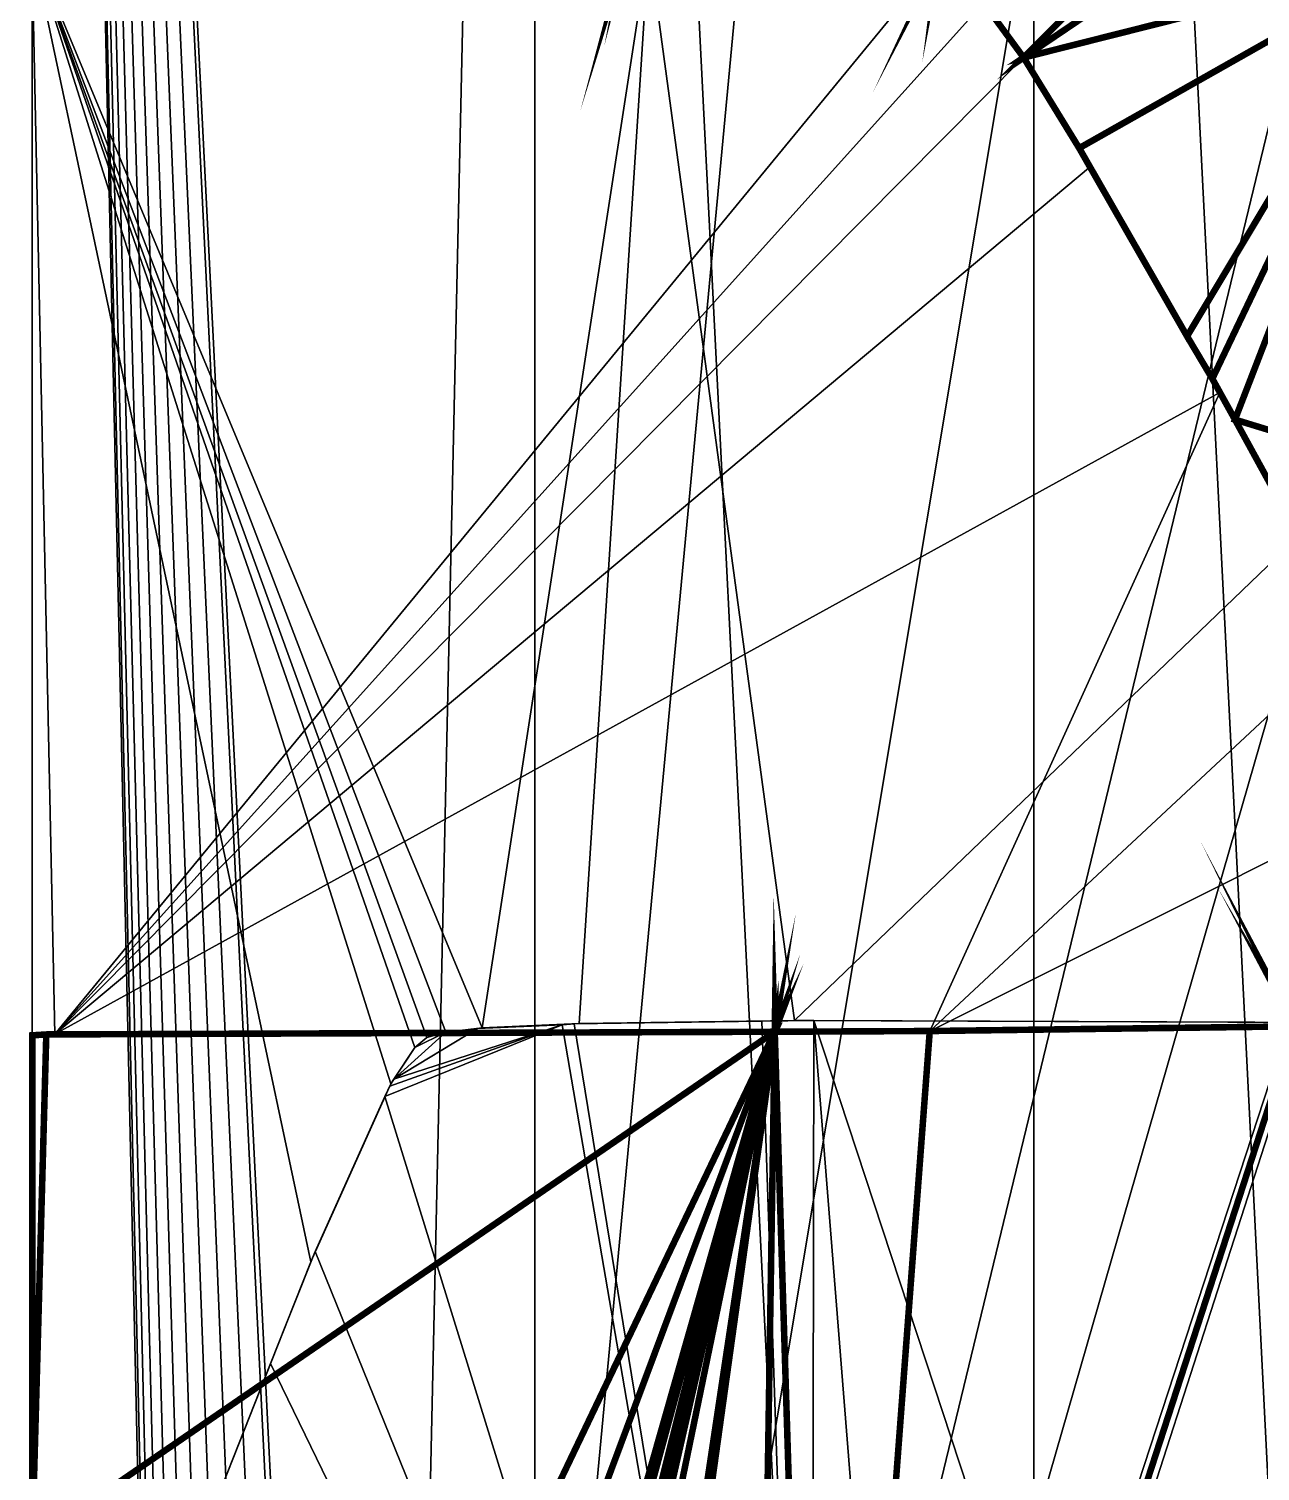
# Model space of a CAD drawing. Extents: x 4.6 to 28.8, y 0.1 to 46.7.
# Drawn here: x 4.85 to 10.19, y 24.68 to 30.93 of the extents above; entities that cross this region are included whole.
import ezdxf

# ---------------------------------------------------------------- set-up
doc = ezdxf.new("R2010")
doc.units = 0
doc.layers.get('0').update_dxf_attribs({"linetype": 'CONTINUOUS'})

msp = doc.modelspace()

# ---------------------------------------------------------------- linework, layer by layer
at = {"color": 252, "const_width": 0.028300000354647636}
for points in [[(8.041732635643147, 33.53359211930611), (8.143979934987662, 33.53046865915626), (7.432873163894854, 31.232584750568385), (8.041732635643147, 33.53359211930611)], [(7.862818047335313, 33.535685312657485), (8.041732635643147, 33.53359211930611), (7.432873163894854, 31.232584750568385), (7.862818047335313, 33.535685312657485)], [(8.38434978937121, 33.5077968514526), (8.455169497759307, 33.50204576560635), (8.798410155889908, 31.233240914725343), (8.38434978937121, 33.5077968514526)], [(9.069313911586239, 33.3780574615591), (9.196966046265533, 33.323646310697754), (8.798410155889908, 31.233240914725343), (9.069313911586239, 33.3780574615591)], [(9.685146240902895, 32.93105824817498), (8.798410155889908, 31.233240914725343), (9.625542189088996, 33.003622284355885), (9.685146240902895, 32.93105824817498)], [(8.993768930547489, 31.044886172856252), (10.344083507914902, 31.988346313157138), (9.167327319130674, 30.808275159299427), (8.993768930547489, 31.044886172856252)], [(10.52599982456066, 31.727008896436864), (9.167327319130674, 30.808275159299427), (10.344083507914902, 31.988346313157138), (10.52599982456066, 31.727008896436864)], [(10.854383263499392, 31.233395306291683), (9.167327319130674, 30.808275159299427), (10.52599982456066, 31.727008896436864), (10.854383263499392, 31.233395306291683)], [(9.985703569077, 29.415776055497545), (10.854383263499392, 31.233395306291683), (10.083896605270738, 29.238552351748027), (9.985703569077, 29.415776055497545)], [(9.985703569077, 29.415776055497545), (9.876155330085641, 29.599920658115224), (10.854383263499392, 31.233395306291683), (9.985703569077, 29.415776055497545)], [(9.408359275808344, 30.415642560747898), (10.854383263499392, 31.233395306291683), (9.876155330085641, 29.599920658115224), (9.408359275808344, 30.415642560747898)], [(10.854383263499392, 31.233395306291683), (9.408359275808344, 30.415642560747898), (9.167327319130674, 30.808275159299427), (10.854383263499392, 31.233395306291683)], [(10.854383263499392, 31.233395306291683), (12.721012929401477, 28.431173531835007), (10.083896605270738, 29.238552351748027), (10.854383263499392, 31.233395306291683)], [(10.566597383837241, 28.35804240355465), (10.083896605270738, 29.238552351748027), (12.721012929401477, 28.431173531835007), (10.566597383837241, 28.35804240355465)], [(13.59910902483646, 20.45813770601756), (13.437989549083877, 20.290011228407906), (10.343382807729196, 26.607654741765444), (13.59910902483646, 20.45813770601756)], [(13.59910902483646, 20.45813770601756), (10.343382807729196, 26.607654741765444), (13.779236477660653, 20.716648569446335), (13.59910902483646, 20.45813770601756)], [(8.285175476010622, 20.27015706678999), (7.988494266872284, 20.27368135119862), (8.087870476896551, 26.58429707921899), (8.285175476010622, 20.27015706678999)], [(7.143173719530633, 20.289919187281818), (6.792654389767566, 20.305468199453642), (8.087870476896551, 26.58429707921899), (7.143173719530633, 20.289919187281818)], [(6.099829658477702, 21.258859874166355), (8.087870476896551, 26.58429707921899), (6.388791289298922, 20.617422297385538), (6.099829658477702, 21.258859874166355)], [(5.846827901805625, 21.895389580578637), (8.087870476896551, 26.58429707921899), (6.099829658477702, 21.258859874166355), (5.846827901805625, 21.895389580578637)], [(7.988494266872284, 20.27368135119862), (7.21098873051222, 20.284696595643425), (8.087870476896551, 26.58429707921899), (7.988494266872284, 20.27368135119862)], [(12.667005571867488, 20.286353335913027), (8.285175476010622, 20.27015706678999), (10.343382807729196, 26.607654741765444), (12.667005571867488, 20.286353335913027)], [(4.928655318630469, 26.572631608754392), (8.087870476896551, 26.58429707921899), (4.86786809298604, 24.372887293125757), (4.928655318630469, 26.572631608754392)], [(4.86786809298604, 24.372887293125757), (8.087870476896551, 26.58429707921899), (5.846827901805625, 21.895389580578637), (4.86786809298604, 24.372887293125757)], [(4.86786809298604, 26.568872767927672), (4.928655318630469, 26.572631608754392), (4.86786809298604, 24.372887293125757), (4.86786809298604, 26.568872767927672)], [(6.388791289298922, 20.617422297385538), (8.087870476896551, 26.58429707921899), (6.416311585999448, 20.557304596706693), (6.388791289298922, 20.617422297385538)], [(6.416311585999448, 20.557304596706693), (8.087870476896551, 26.58429707921899), (6.440316505497101, 20.518691859778187), (6.416311585999448, 20.557304596706693)], [(6.440316505497101, 20.518691859778187), (8.087870476896551, 26.58429707921899), (6.5264833293933435, 20.38652377178338), (6.440316505497101, 20.518691859778187)], [(6.5264833293933435, 20.38652377178338), (8.087870476896551, 26.58429707921899), (6.580196749137567, 20.34371574094638), (6.5264833293933435, 20.38652377178338)], [(6.661126136052506, 20.320372923742845), (6.580196749137567, 20.34371574094638), (8.087870476896551, 26.58429707921899), (6.661126136052506, 20.320372923742845)], [(6.792654389767566, 20.305468199453642), (6.661126136052506, 20.320372923742845), (8.087870476896551, 26.58429707921899), (6.792654389767566, 20.305468199453642)], [(7.21098873051222, 20.284696595643425), (7.143173719530633, 20.289919187281818), (8.087870476896551, 26.58429707921899), (7.21098873051222, 20.284696595643425)], [(8.087870476896551, 26.58429707921899), (8.760272469934762, 26.58743538471176), (8.285175476010622, 20.27015706678999), (8.087870476896551, 26.58429707921899)], [(8.760272469934762, 26.58743538471176), (10.343382807729196, 26.607654741765444), (8.285175476010622, 20.27015706678999), (8.760272469934762, 26.58743538471176)]]:
    msp.add_lwpolyline(points, dxfattribs=at)
at = {"color": 252}
for points in [[(4.86786809298604, 45.23502245805365, 83.67133362808075), (4.86786809298604, 1.7070177266345041, 83.67133362808075), (4.86786809298604, 22.53023582510407, 85.04507415657203), (4.86786809298604, 45.23502245805365, 83.67133362808075)], [(4.86786809298604, 45.23502245805365, 83.67133362808075), (4.86786809298604, 22.53023582510407, 85.04507415657203), (4.86786809298604, 31.289130661741275, 85.04507415657203), (4.86786809298604, 45.23502245805365, 83.67133362808075)], [(4.86786809298604, 26.56859961361799, 0.7837717556055536), (4.86786809298604, 24.372887293125757, 0.7837717556055536), (4.86786809298604, 45.23502245805365, 1.9434738000129046), (4.86786809298604, 26.56859961361799, 0.7837717556055536)], [(4.86786809298604, 1.7070177266345041, 1.9434738000129046), (4.86786809298604, 45.23502245805365, 1.9434738000129046), (4.86786809298604, 24.372887293125757, 0.7837717556055536), (4.86786809298604, 1.7070177266345041, 1.9434738000129046)], [(4.86786809298604, 31.232080008909193, 0.7837717556055536), (4.86786809298604, 26.56859961361799, 0.7837717556055536), (4.86786809298604, 45.23502245805365, 1.9434738000129046), (4.86786809298604, 31.232080008909193, 0.7837717556055536)], [(4.86786809298604, 1.7070177266345041, 1.9434738000129046), (7.047182247691566, 1.8110538898005757, 1.9434738000129046), (4.86786809298604, 45.23502245805365, 1.9434738000129046), (4.86786809298604, 1.7070177266345041, 1.9434738000129046)], [(4.86786809298604, 45.23502245805365, 1.9434738000129046), (7.047182247691566, 1.8110538898005757, 1.9434738000129046), (7.047182247691566, 45.130984810353276, 1.9434738000129046), (4.86786809298604, 45.23502245805365, 1.9434738000129046)], [(5.91160852469487, 14.017500526588258, 83.67133362808075), (4.86786809298604, 45.23502245805365, 83.67133362808075), (6.014347204889958, 14.218304573027993, 83.67133362808075), (5.91160852469487, 14.017500526588258, 83.67133362808075)], [(6.1272044708176345, 14.378646152811697, 83.67133362808075), (6.014347204889958, 14.218304573027993, 83.67133362808075), (4.86786809298604, 45.23502245805365, 83.67133362808075), (6.1272044708176345, 14.378646152811697, 83.67133362808075)], [(6.247065769533808, 14.495389929515184, 83.67133362808075), (4.86786809298604, 45.23502245805365, 83.67133362808075), (6.372384216306465, 14.56700386374937, 83.67133362808075), (6.247065769533808, 14.495389929515184, 83.67133362808075)], [(4.86786809298604, 45.23502245805365, 83.67133362808075), (5.91160852469487, 14.017500526588258, 83.67133362808075), (5.821323602673303, 13.780889513031426, 83.67133362808075), (4.86786809298604, 45.23502245805365, 83.67133362808075)], [(5.682788347101162, 13.218173820673712, 83.67133362808075), (4.86786809298604, 45.23502245805365, 83.67133362808075), (5.744268850259839, 13.512372888476236, 83.67133362808075), (5.682788347101162, 13.218173820673712, 83.67133362808075)], [(5.821323602673303, 13.780889513031426, 83.67133362808075), (5.744268850259839, 13.512372888476236, 83.67133362808075), (4.86786809298604, 45.23502245805365, 83.67133362808075), (5.821323602673303, 13.780889513031426, 83.67133362808075)], [(4.86786809298604, 45.23502245805365, 83.67133362808075), (5.682788347101162, 13.218173820673712, 83.67133362808075), (5.6384171016549445, 12.904509539237715, 83.67133362808075), (4.86786809298604, 45.23502245805365, 83.67133362808075)], [(4.86786809298604, 45.23502245805365, 83.67133362808075), (5.6384171016549445, 12.904509539237715, 83.67133362808075), (5.611168474729812, 12.577609150056439, 83.67133362808075), (4.86786809298604, 45.23502245805365, 83.67133362808075)], [(4.86786809298604, 45.23502245805365, 83.67133362808075), (5.611168474729812, 12.577609150056439, 83.67133362808075), (5.601835207637556, 12.243707697155259, 83.67133362808075), (4.86786809298604, 45.23502245805365, 83.67133362808075)], [(4.86786809298604, 45.23502245805365, 83.67133362808075), (5.601835207637556, 12.243707697155259, 83.67133362808075), (4.86786809298604, 1.7070177266345041, 83.67133362808075), (4.86786809298604, 45.23502245805365, 83.67133362808075)], [(4.86786809298604, 45.23502245805365, 83.67133362808075), (7.047182247691566, 45.130984810353276, 83.67133362808075), (6.372384216306465, 14.56700386374937, 83.67133362808075), (4.86786809298604, 45.23502245805365, 83.67133362808075)], [(6.247065769533808, 14.495389929515184, 83.67133362808075), (6.1272044708176345, 14.378646152811697, 83.67133362808075), (4.86786809298604, 45.23502245805365, 83.67133362808075), (6.247065769533808, 14.495389929515184, 83.67133362808075)], [(7.047182247691566, 45.130984810353276, 83.67133362808075), (9.210914730470847, 44.81732052891728, 83.67133362808075), (6.372384216306465, 14.56700386374937, 83.67133362808075), (7.047182247691566, 45.130984810353276, 83.67133362808075)], [(9.210914730470847, 2.12471817123658, 1.9434738000129046), (7.047182247691566, 45.130984810353276, 1.9434738000129046), (7.047182247691566, 1.8110538898005757, 1.9434738000129046), (9.210914730470847, 2.12471817123658, 1.9434738000129046)], [(7.047182247691566, 45.130984810353276, 1.9434738000129046), (9.210914730470847, 2.12471817123658, 1.9434738000129046), (9.210914730470847, 44.81732052891728, 1.9434738000129046), (7.047182247691566, 45.130984810353276, 1.9434738000129046)], [(9.210914730470847, 44.81732052891728, 83.67133362808075), (11.333409819693802, 44.29817888709111, 83.67133362808075), (6.372384216306465, 14.56700386374937, 83.67133362808075), (9.210914730470847, 44.81732052891728, 83.67133362808075)], [(9.210914730470847, 44.81732052891728, 1.9434738000129046), (11.333409819693802, 2.643865751199911, 1.9434738000129046), (11.333409819693802, 44.29817888709111, 1.9434738000129046), (9.210914730470847, 44.81732052891728, 1.9434738000129046)], [(11.333409819693802, 2.643865751199911, 1.9434738000129046), (9.210914730470847, 44.81732052891728, 1.9434738000129046), (9.210914730470847, 2.12471817123658, 1.9434738000129046), (11.333409819693802, 2.643865751199911, 1.9434738000129046)], [(11.333409819693802, 44.29817888709111, 83.67133362808075), (13.392853768477407, 43.579008125725494, 83.67133362808075), (6.372384216306465, 14.56700386374937, 83.67133362808075), (11.333409819693802, 44.29817888709111, 83.67133362808075)], [(14.258349879111131, 41.95153248062201, 83.67133362808075), (6.372384216306465, 14.56700386374937, 83.67133362808075), (13.392853768477407, 43.579008125725494, 83.67133362808075), (14.258349879111131, 41.95153248062201, 83.67133362808075)], [(14.978299278712768, 40.86110196090324, 83.67133362808075), (6.372384216306465, 14.56700386374937, 83.67133362808075), (14.258349879111131, 41.95153248062201, 83.67133362808075), (14.978299278712768, 40.86110196090324, 83.67133362808075)], [(6.372384216306465, 14.56700386374937, 83.67133362808075), (14.978299278712768, 40.86110196090324, 83.67133362808075), (6.500012598437088, 14.590358557227233, 83.67133362808075), (6.372384216306465, 14.56700386374937, 83.67133362808075)], [(6.500012598437088, 14.590358557227233, 83.67133362808075), (14.978299278712768, 40.86110196090324, 83.67133362808075), (8.17652983386865, 14.590358557227233, 83.67133362808075), (6.500012598437088, 14.590358557227233, 83.67133362808075)], [(7.541425280376448, 31.29394946005231, 85.04507415657203), (4.86786809298604, 31.289130661741275, 85.04507415657203), (6.8183546474264, 26.600665554319868, 85.04507415657203), (7.541425280376448, 31.29394946005231, 85.04507415657203)], [(4.86786809298604, 22.53023582510407, 85.04507415657203), (6.0758262235143405, 25.58728087980881, 85.04507415657203), (4.86786809298604, 31.289130661741275, 85.04507415657203), (4.86786809298604, 22.53023582510407, 85.04507415657203)], [(6.5264833293933435, 26.516599346446455, 85.04507415657203), (6.5794099459629365, 26.559407377283456, 85.04507415657203), (4.86786809298604, 31.289130661741275, 85.04507415657203), (6.5264833293933435, 26.516599346446455, 85.04507415657203)], [(6.5794099459629365, 26.559407377283456, 85.04507415657203), (6.661126136052506, 26.582756132624155, 85.04507415657203), (4.86786809298604, 31.289130661741275, 85.04507415657203), (6.5794099459629365, 26.559407377283456, 85.04507415657203)], [(6.422959330557919, 26.357813558600505, 85.04507415657203), (6.5264833293933435, 26.516599346446455, 85.04507415657203), (4.86786809298604, 31.289130661741275, 85.04507415657203), (6.422959330557919, 26.357813558600505, 85.04507415657203)], [(6.661126136052506, 26.582756132624155, 85.04507415657203), (6.8183546474264, 26.600665554319868, 85.04507415657203), (4.86786809298604, 31.289130661741275, 85.04507415657203), (6.661126136052506, 26.582756132624155, 85.04507415657203)], [(6.0758262235143405, 25.58728087980881, 85.04507415657203), (6.422959330557919, 26.357813558600505, 85.04507415657203), (4.86786809298604, 31.289130661741275, 85.04507415657203), (6.0758262235143405, 25.58728087980881, 85.04507415657203)], [(6.8183546474264, 26.600665554319868, 85.04507415657203), (7.240207334442513, 26.61934693384729, 85.04507415657203), (7.541425280376448, 31.29394946005231, 85.04507415657203), (6.8183546474264, 26.600665554319868, 85.04507415657203)], [(7.240207334442513, 26.61934693384729, 85.04507415657203), (8.173416765458843, 26.632577103455397, 85.04507415657203), (7.541425280376448, 31.29394946005231, 85.04507415657203), (7.240207334442513, 26.61934693384729, 85.04507415657203)], [(13.009140251950733, 31.27838263346898, 85.04507415657203), (7.541425280376448, 31.29394946005231, 85.04507415657203), (8.173416765458843, 26.632577103455397, 85.04507415657203), (13.009140251950733, 31.27838263346898, 85.04507415657203)], [(8.173416765458843, 26.632577103455397, 85.04507415657203), (13.437219075786457, 26.613111889821923, 85.04507415657203), (13.009140251950733, 31.27838263346898, 85.04507415657203), (8.173416765458843, 26.632577103455397, 85.04507415657203)], [(4.86786809298604, 31.232080008909193, 0.7837717556055536), (8.798410155889908, 31.233240914725343, 0.7837717556055536), (4.965158532330392, 26.573418411929026, 0.7837717556055536), (4.86786809298604, 31.232080008909193, 0.7837717556055536)], [(4.86786809298604, 31.232080008909193, 0.7837717556055536), (4.965158532330392, 26.573418411929026, 0.7837717556055536), (4.86786809298604, 26.56859961361799, 0.7837717556055536), (4.86786809298604, 31.232080008909193, 0.7837717556055536)], [(8.993768930547489, 31.044886172856252, 0.7837717556055536), (4.965158532330392, 26.573418411929026, 0.7837717556055536), (8.798410155889908, 31.233240914725343, 0.7837717556055536), (8.993768930547489, 31.044886172856252, 0.7837717556055536)], [(9.167327319130674, 30.808275159299427, 0.7837717556055536), (4.965158532330392, 26.573418411929026, 0.7837717556055536), (8.993768930547489, 31.044886172856252, 0.7837717556055536), (9.167327319130674, 30.808275159299427, 0.7837717556055536)], [(8.993768930547489, 31.044886172856252, 0.7837717556055536), (8.993768930547489, 31.044886172856252, 1.0525e-14), (9.167327319130674, 30.808275159299427, 1.0539e-14), (8.993768930547489, 31.044886172856252, 0.7837717556055536)], [(8.993768930547489, 31.044886172856252, 0.7837717556055536), (9.167327319130674, 30.808275159299427, 1.0539e-14), (9.167327319130674, 30.808275159299427, 0.7837717556055536), (8.993768930547489, 31.044886172856252, 0.7837717556055536)], [(9.456872371928554, 30.33660298598636, 0.7837717556055536), (4.965158532330392, 26.573418411929026, 0.7837717556055536), (9.167327319130674, 30.808275159299427, 0.7837717556055536), (9.456872371928554, 30.33660298598636, 0.7837717556055536)], [(9.456872371928554, 30.33660298598636, 0.7837717556055536), (9.167327319130674, 30.808275159299427, 0.7837717556055536), (9.408359275808344, 30.415642560747898, 1.0572e-14), (9.456872371928554, 30.33660298598636, 0.7837717556055536)], [(9.167327319130674, 30.808275159299427, 1.0539e-14), (9.408359275808344, 30.415642560747898, 1.0572e-14), (9.167327319130674, 30.808275159299427, 0.7837717556055536), (9.167327319130674, 30.808275159299427, 1.0539e-14)], [(9.876155330085641, 29.599920658115224, 1.0649e-14), (9.456872371928554, 30.33660298598636, 0.7837717556055536), (9.408359275808344, 30.415642560747898, 1.0572e-14), (9.876155330085641, 29.599920658115224, 1.0649e-14)], [(10.01882204459173, 29.356709405097263, 0.7837717556055536), (4.965158532330392, 26.573418411929026, 0.7837717556055536), (9.456872371928554, 30.33660298598636, 0.7837717556055536), (10.01882204459173, 29.356709405097263, 0.7837717556055536)], [(9.876155330085641, 29.599920658115224, 1.0649e-14), (10.01882204459173, 29.356709405097263, 0.7837717556055536), (9.456872371928554, 30.33660298598636, 0.7837717556055536), (9.876155330085641, 29.599920658115224, 1.0649e-14)], [(10.01882204459173, 29.356709405097263, 0.7837717556055536), (9.876155330085641, 29.599920658115224, 1.0649e-14), (9.985703569077, 29.415776055497545, 1.0666e-14), (10.01882204459173, 29.356709405097263, 0.7837717556055536)], [(10.01882204459173, 29.356709405097263, 0.7837717556055536), (9.985703569077, 29.415776055497545, 1.0666e-14), (10.083896605270738, 29.238552351748027, 1.0684e-14), (10.01882204459173, 29.356709405097263, 0.7837717556055536)], [(4.965158532330392, 26.573418411929026, 0.7837717556055536), (10.01882204459173, 29.356709405097263, 0.7837717556055536), (8.760272469934762, 26.58743538471176, 0.7837717556055536), (4.965158532330392, 26.573418411929026, 0.7837717556055536)], [(10.598672231744864, 28.29896090781145, 0.7837717556055536), (8.760272469934762, 26.58743538471176, 0.7837717556055536), (10.01882204459173, 29.356709405097263, 0.7837717556055536), (10.598672231744864, 28.29896090781145, 0.7837717556055536)], [(10.01882204459173, 29.356709405097263, 0.7837717556055536), (10.083896605270738, 29.238552351748027, 1.0684e-14), (10.598672231744864, 28.29896090781145, 0.7837717556055536), (10.01882204459173, 29.356709405097263, 0.7837717556055536)], [(10.566597383837241, 28.35804240355465, 1.0772e-14), (10.598672231744864, 28.29896090781145, 0.7837717556055536), (10.083896605270738, 29.238552351748027, 1.0684e-14), (10.566597383837241, 28.35804240355465, 1.0772e-14)], [(10.598672231744864, 28.29896090781145, 0.7837717556055536), (10.926347547826431, 27.671632344939454, 0.7837717556055536), (8.760272469934762, 26.58743538471176, 0.7837717556055536), (10.598672231744864, 28.29896090781145, 0.7837717556055536)], [(10.343382807729196, 26.607654741765444, 0.7837717556055536), (8.760272469934762, 26.58743538471176, 0.7837717556055536), (10.926347547826431, 27.671632344939454, 0.7837717556055536), (10.343382807729196, 26.607654741765444, 0.7837717556055536)], [(4.928655318630469, 26.572631608754392, 1.242e-14), (4.965158532330392, 26.573418411929026, 0.7837717556055536), (8.087870476896551, 26.58429707921899, 1.1716e-14), (4.928655318630469, 26.572631608754392, 1.242e-14)], [(8.760272469934762, 26.58743538471176, 0.7837717556055536), (8.087870476896551, 26.58429707921899, 1.1716e-14), (4.965158532330392, 26.573418411929026, 0.7837717556055536), (8.760272469934762, 26.58743538471176, 0.7837717556055536)], [(7.166203299998603, 26.614667681759684, 85.61558662303004), (6.396908722806231, 26.302817501228212, 85.61558662303004), (8.247443067917125, 20.31807783372779, 85.61558662303004), (7.166203299998603, 26.614667681759684, 85.61558662303004)], [(6.417892615020165, 26.348668827363305, 85.61558662303004), (6.396908722806231, 26.302817501228212, 85.61558662303004), (7.166203299998603, 26.614667681759684, 85.61558662303004), (6.417892615020165, 26.348668827363305, 85.61558662303004)], [(6.436190984700318, 26.37811308050594, 85.61558662303004), (6.417892615020165, 26.348668827363305, 85.61558662303004), (7.166203299998603, 26.614667681759684, 85.61558662303004), (6.436190984700318, 26.37811308050594, 85.61558662303004)], [(7.166203299998603, 26.614667681759684, 85.61558662303004), (6.798267413924684, 26.598370464304814, 85.61558662303004), (6.436190984700318, 26.37811308050594, 85.61558662303004), (7.166203299998603, 26.614667681759684, 85.61558662303004)], [(6.798267413924684, 26.598370464304814, 85.61558662303004), (6.661126136052506, 26.582756132624155, 85.61558662303004), (6.436190984700318, 26.37811308050594, 85.61558662303004), (6.798267413924684, 26.598370464304814, 85.61558662303004)], [(6.5264833293933435, 26.516599346446455, 85.61558662303004), (6.436190984700318, 26.37811308050594, 85.61558662303004), (6.661126136052506, 26.582756132624155, 85.61558662303004), (6.5264833293933435, 26.516599346446455, 85.61558662303004)], [(6.5264833293933435, 26.516599346446455, 85.61558662303004), (6.661126136052506, 26.582756132624155, 85.61558662303004), (6.5794099459629365, 26.559407377283456, 85.61558662303004), (6.5264833293933435, 26.516599346446455, 85.61558662303004)], [(6.5794099459629365, 26.559407377283456, 85.04507415657203), (6.5794099459629365, 26.559407377283456, 85.61558662303004), (6.661126136052506, 26.582756132624155, 85.61558662303004), (6.5794099459629365, 26.559407377283456, 85.04507415657203)], [(6.5794099459629365, 26.559407377283456, 85.04507415657203), (6.661126136052506, 26.582756132624155, 85.61558662303004), (6.661126136052506, 26.582756132624155, 85.04507415657203), (6.5794099459629365, 26.559407377283456, 85.04507415657203)], [(6.661126136052506, 26.582756132624155, 85.04507415657203), (6.798267413924684, 26.598370464304814, 85.61558662303004), (6.8183546474264, 26.600665554319868, 85.04507415657203), (6.661126136052506, 26.582756132624155, 85.04507415657203)], [(6.661126136052506, 26.582756132624155, 85.04507415657203), (6.661126136052506, 26.582756132624155, 85.61558662303004), (6.798267413924684, 26.598370464304814, 85.61558662303004), (6.661126136052506, 26.582756132624155, 85.04507415657203)], [(6.8183546474264, 26.600665554319868, 85.04507415657203), (6.798267413924684, 26.598370464304814, 85.61558662303004), (7.166203299998603, 26.614667681759684, 85.61558662303004), (6.8183546474264, 26.600665554319868, 85.04507415657203)], [(6.8183546474264, 26.600665554319868, 85.04507415657203), (7.166203299998603, 26.614667681759684, 85.61558662303004), (7.240207334442513, 26.61934693384729, 85.04507415657203), (6.8183546474264, 26.600665554319868, 85.04507415657203)], [(7.240207334442513, 26.61934693384729, 85.04507415657203), (7.166203299998603, 26.614667681759684, 85.61558662303004), (7.2179229901890025, 26.618646233661586, 85.61558662303004), (7.240207334442513, 26.61934693384729, 85.04507415657203)], [(7.2179229901890025, 26.618646233661586, 85.61558662303004), (7.166203299998603, 26.614667681759684, 85.61558662303004), (8.247443067917125, 20.31807783372779, 85.61558662303004), (7.2179229901890025, 26.618646233661586, 85.61558662303004)], [(7.240207334442513, 26.61934693384729, 85.04507415657203), (7.2179229901890025, 26.618646233661586, 85.61558662303004), (8.031885719685945, 26.630187003245673, 85.61558662303004), (7.240207334442513, 26.61934693384729, 85.04507415657203)], [(8.031885719685945, 26.630187003245673, 85.61558662303004), (7.2179229901890025, 26.618646233661586, 85.61558662303004), (8.247443067917125, 20.31807783372779, 85.61558662303004), (8.031885719685945, 26.630187003245673, 85.61558662303004)], [(7.240207334442513, 26.61934693384729, 85.04507415657203), (8.031885719685945, 26.630187003245673, 85.61558662303004), (8.173416765458843, 26.632577103455397, 85.04507415657203), (7.240207334442513, 26.61934693384729, 85.04507415657203)], [(8.258058972637453, 26.63287401031375, 85.61558662303004), (8.173416765458843, 26.632577103455397, 85.04507415657203), (8.031885719685945, 26.630187003245673, 85.61558662303004), (8.258058972637453, 26.63287401031375, 85.61558662303004)], [(8.258058972637453, 26.63287401031375, 85.61558662303004), (8.031885719685945, 26.630187003245673, 85.61558662303004), (8.247443067917125, 20.31807783372779, 85.61558662303004), (8.258058972637453, 26.63287401031375, 85.61558662303004)], [(8.087870476896551, 26.58429707921899, 1.1716e-14), (8.760272469934762, 26.58743538471176, 0.7837717556055536), (8.760272469934762, 26.58743538471176, 1.1566e-14), (8.087870476896551, 26.58429707921899, 1.1716e-14)], [(8.258058972637453, 26.63287401031375, 85.61558662303004), (12.849202465494386, 26.615896876153258, 85.61558662303004), (8.173416765458843, 26.632577103455397, 85.04507415657203), (8.258058972637453, 26.63287401031375, 85.61558662303004)], [(13.437219075786457, 26.613111889821923, 85.04507415657203), (8.173416765458843, 26.632577103455397, 85.04507415657203), (12.849202465494386, 26.615896876153258, 85.61558662303004), (13.437219075786457, 26.613111889821923, 85.04507415657203)], [(8.760272469934762, 20.315687733518068, 85.61558662303004), (8.258058972637453, 26.63287401031375, 85.61558662303004), (8.247443067917125, 20.31807783372779, 85.61558662303004), (8.760272469934762, 20.315687733518068, 85.61558662303004)], [(12.849202465494386, 26.615896876153258, 85.61558662303004), (8.258058972637453, 26.63287401031375, 85.61558662303004), (10.343382807729196, 20.29546837646439, 85.61558662303004), (12.849202465494386, 26.615896876153258, 85.61558662303004)], [(8.760272469934762, 20.315687733518068, 85.61558662303004), (10.343382807729196, 20.29546837646439, 85.61558662303004), (8.258058972637453, 26.63287401031375, 85.61558662303004), (8.760272469934762, 20.315687733518068, 85.61558662303004)], [(8.760272469934762, 26.58743538471176, 1.1566e-14), (8.760272469934762, 26.58743538471176, 0.7837717556055536), (10.343382807729196, 26.607654741765444, 0.7837717556055536), (8.760272469934762, 26.58743538471176, 1.1566e-14)], [(8.760272469934762, 26.58743538471176, 1.1566e-14), (10.343382807729196, 26.607654741765444, 0.7837717556055536), (10.343382807729196, 26.607654741765444, 1.121e-14), (8.760272469934762, 26.58743538471176, 1.1566e-14)], [(4.965158532330392, 26.573418411929026, 0.7837717556055536), (4.928655318630469, 26.572631608754392, 1.242e-14), (4.86786809298604, 26.56859961361799, 0.14051852379837532), (4.965158532330392, 26.573418411929026, 0.7837717556055536)], [(4.86786809298604, 26.56859961361799, 0.7837717556055536), (4.965158532330392, 26.573418411929026, 0.7837717556055536), (4.86786809298604, 26.56859961361799, 0.14051852379837532), (4.86786809298604, 26.56859961361799, 0.7837717556055536)], [(4.86786809298604, 26.568872767927672, 1.2435e-14), (4.86786809298604, 26.56859961361799, 0.14051852379837532), (4.928655318630469, 26.572631608754392, 1.242e-14), (4.86786809298604, 26.568872767927672, 1.2435e-14)], [(4.86786809298604, 24.372887293125757, 1.2922e-14), (4.86786809298604, 26.56859961361799, 0.14051852379837532), (4.86786809298604, 26.568872767927672, 1.2435e-14), (4.86786809298604, 24.372887293125757, 1.2922e-14)], [(4.86786809298604, 26.56859961361799, 0.7837717556055536), (4.86786809298604, 26.56859961361799, 0.14051852379837532), (4.86786809298604, 24.372887293125757, 0.7837717556055536), (4.86786809298604, 26.56859961361799, 0.7837717556055536)], [(4.86786809298604, 24.372887293125757, 1.2922e-14), (4.86786809298604, 24.372887293125757, 0.7837717556055536), (4.86786809298604, 26.56859961361799, 0.14051852379837532), (4.86786809298604, 24.372887293125757, 1.2922e-14)], [(6.422959330557919, 26.357813558600505, 85.04507415657203), (6.436190984700318, 26.37811308050594, 85.61558662303004), (6.5264833293933435, 26.516599346446455, 85.04507415657203), (6.422959330557919, 26.357813558600505, 85.04507415657203)], [(6.5264833293933435, 26.516599346446455, 85.61558662303004), (6.5264833293933435, 26.516599346446455, 85.04507415657203), (6.436190984700318, 26.37811308050594, 85.61558662303004), (6.5264833293933435, 26.516599346446455, 85.61558662303004)], [(6.5264833293933435, 26.516599346446455, 85.04507415657203), (6.5264833293933435, 26.516599346446455, 85.61558662303004), (6.5794099459629365, 26.559407377283456, 85.61558662303004), (6.5264833293933435, 26.516599346446455, 85.04507415657203)], [(6.5264833293933435, 26.516599346446455, 85.04507415657203), (6.5794099459629365, 26.559407377283456, 85.61558662303004), (6.5794099459629365, 26.559407377283456, 85.04507415657203), (6.5264833293933435, 26.516599346446455, 85.04507415657203)], [(6.0758262235143405, 25.58728087980881, 85.04507415657203), (6.396908722806231, 26.302817501228212, 85.61558662303004), (6.422959330557919, 26.357813558600505, 85.04507415657203), (6.0758262235143405, 25.58728087980881, 85.04507415657203)], [(6.417892615020165, 26.348668827363305, 85.61558662303004), (6.422959330557919, 26.357813558600505, 85.04507415657203), (6.396908722806231, 26.302817501228212, 85.61558662303004), (6.417892615020165, 26.348668827363305, 85.61558662303004)], [(6.436190984700318, 26.37811308050594, 85.61558662303004), (6.422959330557919, 26.357813558600505, 85.04507415657203), (6.417892615020165, 26.348668827363305, 85.61558662303004), (6.436190984700318, 26.37811308050594, 85.61558662303004)], [(6.0758262235143405, 25.58728087980881, 85.04507415657203), (6.094133500400243, 25.630751012939932, 85.61558662303004), (6.396908722806231, 26.302817501228212, 85.61558662303004), (6.0758262235143405, 25.58728087980881, 85.04507415657203)], [(6.094133500400243, 25.630751012939932, 85.61558662303004), (8.247443067917125, 20.31807783372779, 85.61558662303004), (6.396908722806231, 26.302817501228212, 85.61558662303004), (6.094133500400243, 25.630751012939932, 85.61558662303004)], [(6.0758262235143405, 25.58728087980881, 85.04507415657203), (4.86786809298604, 22.53023582510407, 85.04507415657203), (5.901178186761008, 25.14527267071356, 85.61558662303004), (6.0758262235143405, 25.58728087980881, 85.04507415657203)], [(6.094133500400243, 25.630751012939932, 85.61558662303004), (6.0758262235143405, 25.58728087980881, 85.04507415657203), (5.901178186761008, 25.14527267071356, 85.61558662303004), (6.094133500400243, 25.630751012939932, 85.61558662303004)], [(5.901178186761008, 25.14527267071356, 85.61558662303004), (8.247443067917125, 20.31807783372779, 85.61558662303004), (6.094133500400243, 25.630751012939932, 85.61558662303004), (5.901178186761008, 25.14527267071356, 85.61558662303004)], [(4.86786809298604, 22.53023582510407, 85.61558662303004), (5.901178186761008, 25.14527267071356, 85.61558662303004), (4.86786809298604, 22.53023582510407, 85.04507415657203), (4.86786809298604, 22.53023582510407, 85.61558662303004)], [(4.86786809298604, 22.53023582510407, 85.61558662303004), (8.247443067917125, 20.31807783372779, 85.61558662303004), (5.901178186761008, 25.14527267071356, 85.61558662303004), (4.86786809298604, 22.53023582510407, 85.61558662303004)]]:
    msp.add_polyline3d(points, dxfattribs=at)

doc.saveas('drawing.dxf')
